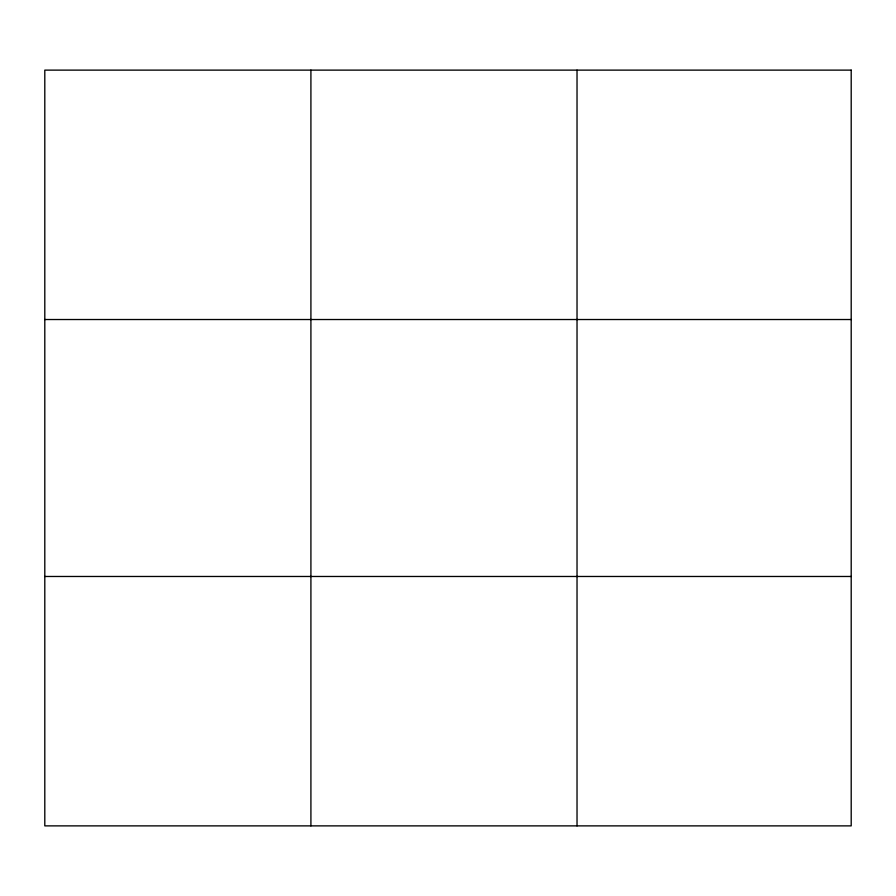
<?xml version="1.0" encoding="UTF-8"?>
<svg xmlns="http://www.w3.org/2000/svg" width="896" height="896" viewBox="0 0 896 896"><rect width="100%" height="100%" fill="white"/><g stroke="black" fill="none" stroke-linecap="round" stroke-linejoin="round"><path stroke-width="1.34" d="M310.912 70.123L310.912 825.877M577.024 70.123L577.024 825.877M44.8 319.525L851.2 319.525M44.8 576.475L851.2 576.475M851.2 70.123L851.2 825.877L44.8 825.877L44.8 70.123L851.2 70.123"/></g></svg>
